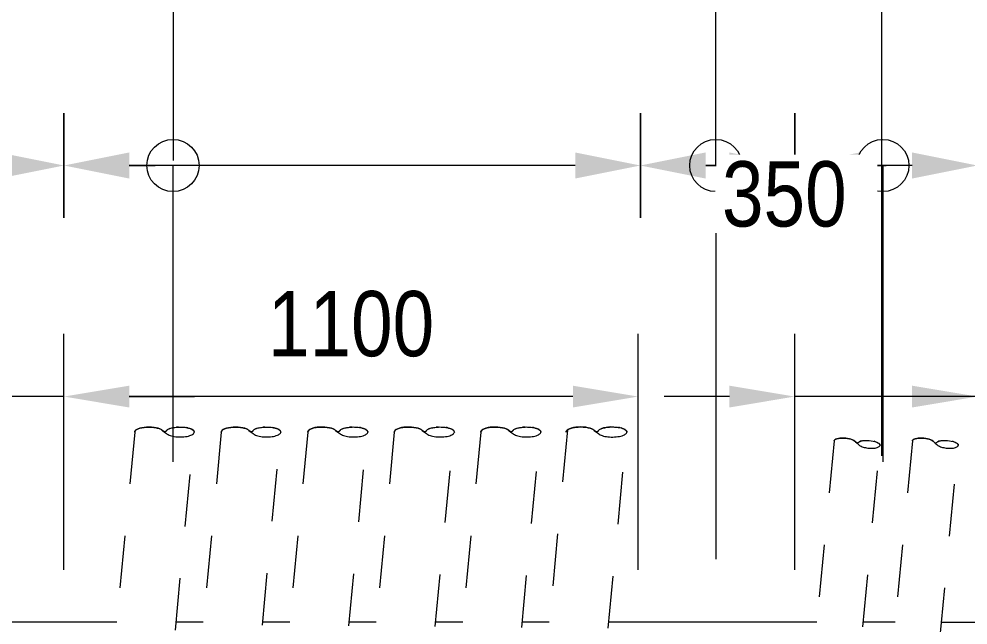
# Model space of a CAD drawing. Header units: metres. Extents: x 1652 to 1749, y -583 to 22.
# Drawn here: x 1686.859 to 1688.677, y -580.724 to -579.564 of the extents above; entities that cross this region are included whole.
import ezdxf

# ---------------------------------------------------------------- set-up
doc = ezdxf.new("R2010")
doc.units = ezdxf.units.M
doc.linetypes.add('JacobsDash', pattern=[0.0045, 0.003, -0.0015])
doc.layers.get('Defpoints').update_dxf_attribs({"color": 41})
for name, color, linetype, lineweight in [('BRIDGE-ABUTMENT-CONC', 7, 'Continuous', 50), ('D-BDGE-LINE', 7, 'Continuous', 9), ('D-ENHA-GEN-LINE', 7, 'Continuous', 9), ('D-ENHA-TEXT', 7, 'Continuous', 9), ('D-ENHA-TEXT-DIMS', 7, 'Continuous', 9)]:
    doc.layers.add(name, color=color, linetype=linetype, lineweight=lineweight)
doc.layers.add('D-BDGE-Conduits', color=1, linetype='Continuous', lineweight=9, true_color=0xff0000)
doc.styles.add('Arial Narrow', font='ARIALN.TTF', dxfattribs={"height": 0.125})
doc.dimstyles.new('Dimension_Standard_O__mm_', dxfattribs={"dimscale": 0.3048, "dimtxt": 0.127929, "dimasz": 0.410105, "dimexe": 0.393701, "dimexo": 0.246063, "dimgap": 0.246063, "dimtad": 1, "dimdec": 0, "dimlfac": 1000, "dimzin": 0, "dimdsep": 46, "dimtxsty": 'Arial Narrow', "dimsah": 1, "dimcen": 0.09, "dimaunit": 1, "dimadec": 4, "dimazin": 0, "dimtfac": 1, "dimtdec": 4, "dimtix": 1, "dimtmove": 2, "dimatfit": 3, "dimfxl": 1, "dimtvp": 1, "dimtfill": 1, "dimtolj": 1, "dimtzin": 0, "dimlwd": 18, "dimlwe": 18, "dimarcsym": 2})
doc.dimstyles.new('Dimension_Standard_O__mm__1', dxfattribs={"dimscale": 0.3048, "dimtxt": 0.127929, "dimasz": 0.410105, "dimexe": 0.393701, "dimexo": 0.246063, "dimgap": 0.246063, "dimtad": 1, "dimdec": 0, "dimlfac": 1000, "dimzin": 0, "dimdsep": 46, "dimtxsty": 'Arial Narrow', "dimsah": 1, "dimcen": 0.09, "dimaunit": 1, "dimadec": 4, "dimazin": 0, "dimtfac": 1, "dimtdec": 4, "dimtix": 1, "dimtmove": 0, "dimatfit": 3, "dimfxl": 1, "dimtvp": 1, "dimtfill": 1, "dimtolj": 1, "dimtzin": 0, "dimlwd": 18, "dimlwe": 18, "dimarcsym": 2})
doc.dimstyles.new('Dimension_Standard_O__mm__2', dxfattribs={"dimscale": 0.3048, "dimtxt": 0.127929, "dimasz": 0.410105, "dimexe": 0.393701, "dimexo": 0.246063, "dimgap": 0.246063, "dimtad": 1, "dimdec": 0, "dimlfac": 1000, "dimzin": 0, "dimdsep": 46, "dimtxsty": 'Arial Narrow', "dimsah": 1, "dimcen": 0.09, "dimaunit": 1, "dimadec": 4, "dimazin": 0, "dimtfac": 1, "dimtdec": 4, "dimtix": 1, "dimtmove": 1, "dimatfit": 3, "dimfxl": 1, "dimtvp": 1, "dimtfill": 1, "dimtolj": 1, "dimtzin": 0, "dimlwd": 18, "dimlwe": 18, "dimarcsym": 2})

# ---------------------------------------------------------------- blocks, each defined once
blk = doc.blocks.new('SC_DET_BREAK LINE - Pipe Break-6359200-DRG-1075 - ABUTMENT A REINFORCEMENT PLAN')
at = {"layer": 'D-BDGE-LINE', "color": 143, "lineweight": 13, "true_color": 0x78aac8}
for p, q in [((0.0529, 0.003), (0.057, 0)), ((0.057, 0), (0.0529, 0.003)), ((0.057, 0), (0.0611, 0.003)), ((0.057, 0), (0.0611, 0.003)), ((0.057, 0), (0.0611, -0.003)), ((0.057, 0), (0.0611, -0.003))]:
    blk.add_line(p, q, dxfattribs=at)
blk.add_ellipse((0.0271, 0), major_axis=(-0.0271, 0), ratio=0.349427, start_param=3.462974, end_param=6.283185, dxfattribs=at)
for points, knots in [([(0, 0), (0, 0.0006), (0.0003, 0.0017), (0.0015, 0.0033), (0.0036, 0.0048), (0.0064, 0.0062), (0.0098, 0.0074), (0.0151, 0.0086), (0.0258, 0.0099), (0.039, 0.009), (0.0488, 0.006), (0.0519, 0.0041), (0.0529, 0.003)], [0, 0, 0, 0, 0.0625, 0.125, 0.1875, 0.25, 0.3125, 0.375, 0.5, 0.75, 0.875, 1, 1, 1, 1]), ([(0.0611, 0.003), (0.0616, 0.0035), (0.0629, 0.0045), (0.0655, 0.006), (0.0688, 0.0072), (0.074, 0.0085), (0.0815, 0.0095), (0.0913, 0.0096), (0.102, 0.0083), (0.1096, 0.0056), (0.1133, 0.0025), (0.114, 0.0008), (0.114, 0)], [0, 0, 0, 0, 0.0625, 0.125, 0.1875, 0.25, 0.375, 0.5, 0.625, 0.8125, 0.90625, 1, 1, 1, 1]), ([(0.0611, -0.003), (0.0618, -0.0037), (0.0636, -0.0051), (0.0676, -0.0068), (0.0726, -0.0082), (0.0804, -0.0094), (0.0913, -0.0097), (0.1034, -0.008), (0.1105, -0.005), (0.1135, -0.0022), (0.114, -0.0007), (0.114, 0)], [0, 0, 0, 0, 0.0416667, 0.0833333, 0.125, 0.1666667, 0.25, 0.3333333, 0.4166667, 0.4583333, 0.5, 0.5, 0.5, 0.5])]:
    blk.add_open_spline(points, degree=3, knots=knots, dxfattribs=at)
for points in [[(0.0634, 0.0048), (0.0625, 0.0042), (0.0617, 0.0036), (0.0611, 0.003)], [(0.067, 0.0065), (0.066, 0.0061), (0.0652, 0.0057), (0.0644, 0.0053)], [(0.0728, 0.0081), (0.0711, 0.0078), (0.0696, 0.0074), (0.0682, 0.0069)], [(0.0836, 0.0094), (0.0823, 0.0094), (0.081, 0.0093), (0.0797, 0.0092)], [(0.1018, 0.0079), (0.1007, 0.0082), (0.0996, 0.0084), (0.0984, 0.0086)], [(0.1075, 0.0062), (0.1063, 0.0067), (0.1049, 0.0071), (0.1034, 0.0075)], [(0.1107, 0.0045), (0.1098, 0.0051), (0.1087, 0.0057), (0.1075, 0.0062)], [(0.1129, 0.0026), (0.1125, 0.0031), (0.1121, 0.0035), (0.1115, 0.0039)], [(0.114, 0), (0.114, 0.0007), (0.1138, 0.0013), (0.1134, 0.002)]]:
    blk.add_open_spline(points, degree=3, dxfattribs=at)
blk = doc.blocks.new('SC_DET_BREAK LINE - Pipe Break-7474449-DRG-1075 - ABUTMENT A REINFORCEMENT PLAN')
at = {"layer": 'D-BDGE-LINE', "color": 143, "lineweight": 13, "true_color": 0x78aac8}
for p, q in [((0.0534, 0.003), (0.0575, 0)), ((0.0575, 0), (0.0534, 0.003)), ((0.0575, 0), (0.0616, 0.003)), ((0.0575, 0), (0.0616, 0.003)), ((0.0575, 0), (0.0616, -0.003)), ((0.0575, 0), (0.0616, -0.003))]:
    blk.add_line(p, q, dxfattribs=at)
blk.add_ellipse((0.0274, 0), major_axis=(-0.0274, 0), ratio=0.349427, start_param=3.462974, end_param=6.283185, dxfattribs=at)
for points, knots in [([(0, 0), (0, 0.0006), (0.0003, 0.0017), (0.0016, 0.0033), (0.0036, 0.0049), (0.0064, 0.0062), (0.0099, 0.0074), (0.0152, 0.0087), (0.026, 0.01), (0.0394, 0.0091), (0.0492, 0.0061), (0.0523, 0.0041), (0.0534, 0.003)], [0, 0, 0, 0, 0.0625, 0.125, 0.1875, 0.25, 0.3125, 0.375, 0.5, 0.75, 0.875, 1, 1, 1, 1]), ([(0.0616, 0.003), (0.0622, 0.0036), (0.0634, 0.0046), (0.0661, 0.006), (0.0695, 0.0072), (0.0747, 0.0086), (0.0823, 0.0096), (0.0921, 0.0097), (0.1029, 0.0083), (0.1106, 0.0057), (0.1144, 0.0025), (0.115, 0.0008), (0.115, 0)], [0, 0, 0, 0, 0.0625, 0.125, 0.1875, 0.25, 0.375, 0.5, 0.625, 0.8125, 0.90625, 1, 1, 1, 1]), ([(0.0616, -0.003), (0.0623, -0.0037), (0.0641, -0.0051), (0.0682, -0.0069), (0.0733, -0.0083), (0.0812, -0.0095), (0.0922, -0.0098), (0.1044, -0.008), (0.1115, -0.0051), (0.1145, -0.0023), (0.115, -0.0008), (0.115, 0)], [0, 0, 0, 0, 0.0416667, 0.0833333, 0.125, 0.1666667, 0.25, 0.3333333, 0.4166667, 0.4583333, 0.5, 0.5, 0.5, 0.5])]:
    blk.add_open_spline(points, degree=3, knots=knots, dxfattribs=at)
for points in [[(0.064, 0.0049), (0.0631, 0.0043), (0.0623, 0.0037), (0.0616, 0.003)], [(0.0676, 0.0065), (0.0666, 0.0062), (0.0658, 0.0058), (0.065, 0.0054)], [(0.0734, 0.0082), (0.0718, 0.0078), (0.0703, 0.0074), (0.0689, 0.007)], [(0.0844, 0.0095), (0.083, 0.0095), (0.0817, 0.0094), (0.0804, 0.0092)], [(0.1028, 0.008), (0.1017, 0.0082), (0.1005, 0.0085), (0.0993, 0.0087)], [(0.1085, 0.0062), (0.1072, 0.0067), (0.1059, 0.0072), (0.1044, 0.0076)], [(0.1117, 0.0046), (0.1108, 0.0052), (0.1097, 0.0057), (0.1085, 0.0062)], [(0.114, 0.0026), (0.1136, 0.0031), (0.1131, 0.0035), (0.1126, 0.004)], [(0.115, 0), (0.115, 0.0007), (0.1148, 0.0013), (0.1144, 0.002)]]:
    blk.add_open_spline(points, degree=3, dxfattribs=at)
blk = doc.blocks.new('SC_DET_BREAK LINE - Pipe Break-7474595-DRG-1075 - ABUTMENT A REINFORCEMENT PLAN')
at = {"layer": 'D-BDGE-LINE', "color": 143, "lineweight": 13, "true_color": 0x78aac8}
for p, q in [((0.054, 0.0031), (0.0581, 0)), ((0.0581, 0), (0.054, 0.0031)), ((0.0581, 0), (0.0623, 0.0031)), ((0.0581, 0), (0.0623, 0.0031)), ((0.0581, 0), (0.0623, -0.0031)), ((0.0581, 0), (0.0623, -0.0031))]:
    blk.add_line(p, q, dxfattribs=at)
blk.add_ellipse((0.0277, 0), major_axis=(-0.0277, 0), ratio=0.349427, start_param=3.462974, end_param=6.283185, dxfattribs=at)
for points, knots in [([(0, 0), (0, 0.0006), (0.0003, 0.0017), (0.0016, 0.0034), (0.0037, 0.0049), (0.0065, 0.0063), (0.01, 0.0075), (0.0154, 0.0088), (0.0263, 0.0101), (0.0398, 0.0092), (0.0498, 0.0062), (0.0529, 0.0041), (0.054, 0.0031)], [0, 0, 0, 0, 0.0625, 0.125, 0.1875, 0.25, 0.3125, 0.375, 0.5, 0.75, 0.875, 1, 1, 1, 1]), ([(0.0623, 0.0031), (0.0628, 0.0036), (0.0641, 0.0046), (0.0669, 0.0061), (0.0702, 0.0073), (0.0755, 0.0087), (0.0832, 0.0097), (0.0931, 0.0098), (0.104, 0.0084), (0.1118, 0.0057), (0.1156, 0.0026), (0.1163, 0.0009), (0.1163, 0)], [0, 0, 0, 0, 0.0625, 0.125, 0.1875, 0.25, 0.375, 0.5, 0.625, 0.8125, 0.90625, 1, 1, 1, 1]), ([(0.0623, -0.0031), (0.063, -0.0038), (0.0649, -0.0052), (0.069, -0.007), (0.0741, -0.0084), (0.0821, -0.0096), (0.0932, -0.0099), (0.1055, -0.0081), (0.1128, -0.0051), (0.1158, -0.0023), (0.1163, -0.0008), (0.1163, 0)], [0, 0, 0, 0, 0.0416667, 0.0833333, 0.125, 0.1666667, 0.25, 0.3333333, 0.4166667, 0.4583333, 0.5, 0.5, 0.5, 0.5])]:
    blk.add_open_spline(points, degree=3, knots=knots, dxfattribs=at)
for points in [[(0.0647, 0.0049), (0.0638, 0.0043), (0.063, 0.0037), (0.0623, 0.0031)], [(0.0683, 0.0066), (0.0674, 0.0062), (0.0665, 0.0059), (0.0657, 0.0054)], [(0.0743, 0.0083), (0.0726, 0.0079), (0.0711, 0.0075), (0.0696, 0.0071)], [(0.0795, 0.0091), (0.0777, 0.0089), (0.0759, 0.0086), (0.0743, 0.0083)], [(0.0853, 0.0096), (0.084, 0.0096), (0.0826, 0.0095), (0.0813, 0.0094)], [(0.1039, 0.0081), (0.1028, 0.0083), (0.1016, 0.0086), (0.1004, 0.0088)], [(0.1097, 0.0063), (0.1084, 0.0068), (0.107, 0.0073), (0.1055, 0.0077)], [(0.1129, 0.0046), (0.112, 0.0052), (0.1109, 0.0058), (0.1097, 0.0063)], [(0.1152, 0.0027), (0.1149, 0.0031), (0.1144, 0.0036), (0.1138, 0.004)], [(0.1163, 0), (0.1163, 0.0007), (0.1161, 0.0014), (0.1157, 0.002)]]:
    blk.add_open_spline(points, degree=3, dxfattribs=at)
blk = doc.blocks.new('SC_DET_BREAK LINE - Pipe Break-6492721-DRG-1075 - ABUTMENT A REINFORCEMENT PLAN')
at = {"layer": 'D-BDGE-LINE', "color": 143, "lineweight": 13, "true_color": 0x78aac8}
for p, q in [((0.041, 0.0023), (0.0441, 0)), ((0.0441, 0), (0.041, 0.0023)), ((0.0441, 0), (0.0473, 0.0023)), ((0.0441, 0), (0.0473, 0.0023)), ((0.0441, 0), (0.0473, -0.0023)), ((0.0441, 0), (0.0473, -0.0023))]:
    blk.add_line(p, q, dxfattribs=at)
for major_axis, start_param, end_param in [((-0.021, 0), 5.578132, 6.283185), ((0.021, 0), 1.731487, 2.436519), ((0.021, 0), 1.026434, 1.714149), ((0.021, 0), 0.321381, 1.026384)]:
    blk.add_ellipse((0.021, 0), major_axis=major_axis, ratio=0.349427, start_param=start_param, end_param=end_param, dxfattribs=at)
for points, knots in [([(0, 0), (0, 0.0004), (0.0002, 0.0013), (0.0012, 0.0026), (0.0028, 0.0037), (0.0049, 0.0048), (0.0076, 0.0057), (0.0117, 0.0067), (0.02, 0.0077), (0.0303, 0.007), (0.0378, 0.0047), (0.0402, 0.0031), (0.041, 0.0023)], [0, 0, 0, 0, 0.0625, 0.125, 0.1875, 0.25, 0.3125, 0.375, 0.5, 0.75, 0.875, 1, 1, 1, 1]), ([(0.0473, 0.0023), (0.0477, 0.0027), (0.0487, 0.0035), (0.0508, 0.0046), (0.0533, 0.0056), (0.0573, 0.0066), (0.0655, 0.0077), (0.0772, 0.007), (0.0849, 0.0044), (0.0878, 0.0019), (0.0883, 0.0007), (0.0883, 0)], [0, 0, 0, 0, 0.0625, 0.125, 0.1875, 0.25, 0.375, 0.625, 0.8125, 0.90625, 1, 1, 1, 1]), ([(0.0473, -0.0023), (0.0479, -0.0029), (0.0492, -0.0039), (0.0524, -0.0053), (0.0563, -0.0064), (0.0623, -0.0073), (0.0708, -0.0075), (0.0801, -0.0062), (0.0856, -0.0039), (0.0879, -0.0017), (0.0883, -0.0006), (0.0883, 0)], [0, 0, 0, 0, 0.0416667, 0.0833333, 0.125, 0.1666667, 0.25, 0.3333333, 0.4166667, 0.4583333, 0.5, 0.5, 0.5, 0.5])]:
    blk.add_open_spline(points, degree=3, knots=knots, dxfattribs=at)
for points in [[(0.0492, 0.0037), (0.0484, 0.0033), (0.0478, 0.0028), (0.0473, 0.0023)], [(0.0519, 0.005), (0.0511, 0.0047), (0.0505, 0.0044), (0.0499, 0.0041)], [(0.0789, 0.0061), (0.078, 0.0063), (0.0772, 0.0065), (0.0762, 0.0067)], [(0.0858, 0.0035), (0.0851, 0.004), (0.0842, 0.0044), (0.0833, 0.0048)], [(0.0875, 0.002), (0.0872, 0.0024), (0.0868, 0.0027), (0.0864, 0.003)], [(0.0883, 0), (0.0883, 0.0005), (0.0881, 0.001), (0.0878, 0.0015)]]:
    blk.add_open_spline(points, degree=3, dxfattribs=at)
blk = doc.blocks.new('T2DExtentArrowReinf_v1 - Extent-7480309-DRG-1075 - ABUTMENT A REINFORCEMENT PLAN')
at = {"layer": 'D-BDGE-LINE'}
for p, q in [((0.1812, 0), (0.1812, 0.5676)), ((0, -0.01), (0, 0.0818)), ((0.35, 0.0763), (0.35, 0)), ((0.125, 0), (0.225, 0))]:
    blk.add_line(p, q, dxfattribs=at)
blk = doc.blocks.new('T2DExtentArrowReinf_v1 - Extent-6944510-DRG-1075 - ABUTMENT A REINFORCEMENT PLAN')
at = {"layer": 'D-BDGE-LINE'}
for p, q in [((0.8956, 0), (0.8956, 0.5676)), ((0, -0.01), (0, 0.0818)), ((1.1044, 0.0763), (1.1044, 0)), ((0.125, 0), (0.9794, 0))]:
    blk.add_line(p, q, dxfattribs=at)
blk = doc.blocks.new('T2DExtentArrowReinf_v1 - Extent-6944607-DRG-1075 - ABUTMENT A REINFORCEMENT PLAN')
at = {"layer": 'D-BDGE-LINE'}
for p, q in [((0.1454, 0), (0.1454, 0.5676)), ((0, -0.01), (0, 0.0818)), ((0.3, 0.0763), (0.3, 0)), ((0.125, 0), (0.175, 0))]:
    blk.add_line(p, q, dxfattribs=at)
blk = doc.blocks.new('SC_DET_BREAK LINE - Pipe Break-V2-DRG-1075 - ABUTMENT A REINFORCEMENT PLAN')
at = {"layer": 'D-BDGE-LINE', "color": 143, "lineweight": 13, "true_color": 0x78aac8}
for p, q in [((0.041, 0.0023), (0.0441, 0)), ((0.0441, 0), (0.041, 0.0023)), ((0.0441, 0), (0.0473, 0.0023)), ((0.0441, 0), (0.0473, 0.0023)), ((0.0441, 0), (0.0473, -0.0023)), ((0.0441, 0), (0.0473, -0.0023))]:
    blk.add_line(p, q, dxfattribs=at)
for major_axis, start_param, end_param in [((-0.021, 0), 5.578132, 6.283185), ((0.021, 0), 1.731487, 2.436519), ((0.021, 0), 1.026434, 1.731449), ((0.021, 0), 0.321381, 1.026384)]:
    blk.add_ellipse((0.021, 0), major_axis=major_axis, ratio=0.349427, start_param=start_param, end_param=end_param, dxfattribs=at)
for points, knots in [([(0, 0), (0, 0.0004), (0.0002, 0.0013), (0.0012, 0.0026), (0.0028, 0.0037), (0.0049, 0.0048), (0.0076, 0.0057), (0.0117, 0.0067), (0.02, 0.0077), (0.0303, 0.007), (0.0378, 0.0047), (0.0402, 0.0031), (0.041, 0.0023)], [0, 0, 0, 0, 0.0625, 0.125, 0.1875, 0.25, 0.3125, 0.375, 0.5, 0.75, 0.875, 1, 1, 1, 1]), ([(0.0473, 0.0023), (0.0477, 0.0027), (0.0487, 0.0035), (0.0508, 0.0046), (0.0533, 0.0056), (0.0573, 0.0066), (0.0655, 0.0077), (0.0772, 0.007), (0.0849, 0.0044), (0.0878, 0.0019), (0.0883, 0.0007), (0.0883, 0)], [0, 0, 0, 0, 0.0625, 0.125, 0.1875, 0.25, 0.375, 0.625, 0.8125, 0.90625, 1, 1, 1, 1]), ([(0.0473, -0.0023), (0.0479, -0.0029), (0.0492, -0.0039), (0.0524, -0.0053), (0.0563, -0.0064), (0.0623, -0.0073), (0.0708, -0.0075), (0.0801, -0.0062), (0.0856, -0.0039), (0.0879, -0.0017), (0.0883, -0.0006), (0.0883, 0)], [0, 0, 0, 0, 0.0416667, 0.0833333, 0.125, 0.1666667, 0.25, 0.3333333, 0.4166667, 0.4583333, 0.5, 0.5, 0.5, 0.5])]:
    blk.add_open_spline(points, degree=3, knots=knots, dxfattribs=at)
for points in [[(0.0492, 0.0037), (0.0484, 0.0033), (0.0478, 0.0028), (0.0473, 0.0023)], [(0.0519, 0.005), (0.0511, 0.0047), (0.0505, 0.0044), (0.0499, 0.0041)], [(0.0789, 0.0061), (0.078, 0.0063), (0.0772, 0.0065), (0.0762, 0.0067)], [(0.0858, 0.0035), (0.0851, 0.004), (0.0842, 0.0044), (0.0833, 0.0048)], [(0.0875, 0.002), (0.0872, 0.0024), (0.0868, 0.0027), (0.0864, 0.003)], [(0.0883, 0), (0.0883, 0.0005), (0.0881, 0.001), (0.0878, 0.0015)]]:
    blk.add_open_spline(points, degree=3, dxfattribs=at)
blk = doc.blocks.new('T2DExtentArrowReinf_v1 - Extent-7487147-DRG-1075 - ABUTMENT A REINFORCEMENT PLAN')
at = {"layer": 'D-BDGE-LINE'}
for p, q in [((0.1512, 0), (0.1512, 0.7541)), ((0, -0.01), (0, 0.0818)), ((0.2956, 0.0763), (0.2956, 0)), ((0.125, 0), (0.1706, 0))]:
    blk.add_line(p, q, dxfattribs=at)
blk = doc.blocks.new('DIMBLOCK6-DRG-1075 - ABUTMENT A REINFORCEMENT PLAN')
at = {"layer": 'D-ENHA-TEXT-DIMS', "color": 0, "lineweight": 18, "transparency": 16777216}
for p, q in [((1686.9453, -580.6189), (1686.9453, -580.1668)), ((1688.0453, -580.6189), (1688.0453, -580.1668)), ((1687.9203, -580.2868), (1687.0703, -580.2868))]:
    blk.add_line(p, q, dxfattribs=at)
at = {"layer": 'D-ENHA-TEXT-DIMS', "color": 0, "transparency": 16777216}
for points in [[(1687.0703, -580.266), (1687.0703, -580.3077), (1686.9453, -580.2868)], [(1687.9203, -580.266), (1687.9203, -580.3077), (1688.0453, -580.2868)]]:
    blk.add_solid(points, dxfattribs=at)
at = {"layer": 'Defpoints', "color": 0, "transparency": 16777216}
for p in [(1686.9453, -580.2868), (1686.9453, -580.6939), (1688.0453, -580.6939)]:
    blk.add_point(p, dxfattribs=at)
at = {"layer": 'D-ENHA-TEXT-DIMS', "color": 0, "lineweight": 18, "transparency": 16777216, "insert": (1687.4953, -580.148), "char_height": 0.125, "width": 0.380132, "attachment_point": 5, "style": 'Arial Narrow', "bg_fill": 3, "box_fill_scale": 1.1, "bg_fill_color": 256, "bg_fill_true_color": 13158600, "bg_fill_transparency": 0}
blk.add_mtext('\\A1;1100', dxfattribs=at)
blk = doc.blocks.new('DIMBLOCK7-DRG-1075 - ABUTMENT A REINFORCEMENT PLAN')
at = {"layer": 'D-ENHA-TEXT-DIMS', "color": 0, "lineweight": 18, "transparency": 16777216}
for p, q in [((1686.6453, -580.6189), (1686.6453, -580.1668)), ((1686.9453, -580.6189), (1686.9453, -580.1668)), ((1686.5203, -580.2868), (1686.3953, -580.2868)), ((1686.9453, -580.2868), (1686.6453, -580.2868)), ((1687.0703, -580.2868), (1687.1953, -580.2868))]:
    blk.add_line(p, q, dxfattribs=at)
at = {"layer": 'D-ENHA-TEXT-DIMS', "color": 0, "transparency": 16777216}
for points in [[(1686.5203, -580.266), (1686.5203, -580.3077), (1686.6453, -580.2868)], [(1687.0703, -580.266), (1687.0703, -580.3077), (1686.9453, -580.2868)]]:
    blk.add_solid(points, dxfattribs=at)
at = {"layer": 'Defpoints', "color": 0, "transparency": 16777216}
for p in [(1686.6453, -580.2868), (1686.6453, -580.6939), (1686.9453, -580.6939)]:
    blk.add_point(p, dxfattribs=at)
at = {"layer": 'D-ENHA-TEXT-DIMS', "color": 0, "lineweight": 18, "transparency": 16777216, "insert": (1686.335, -580.0906), "char_height": 0.125, "width": 0.285099, "attachment_point": 1, "line_spacing_factor": 0.974696, "style": 'Arial Narrow', "bg_fill": 3, "box_fill_scale": 1.1, "bg_fill_color": 256, "bg_fill_true_color": 13158600, "bg_fill_transparency": 0}
blk.add_mtext('\\A1;300', dxfattribs=at)
blk = doc.blocks.new('DIMBLOCK8-DRG-1075 - ABUTMENT A REINFORCEMENT PLAN')
at = {"layer": 'D-ENHA-TEXT-DIMS', "color": 0, "lineweight": 18, "transparency": 16777216}
for p, q in [((1688.6953, -580.6189), (1688.6953, -580.1668)), ((1689.1953, -580.6189), (1689.1953, -580.1668)), ((1688.5703, -580.2868), (1688.4453, -580.2868)), ((1689.1953, -580.2868), (1688.6953, -580.2868)), ((1689.3203, -580.2868), (1689.4453, -580.2868))]:
    blk.add_line(p, q, dxfattribs=at)
at = {"layer": 'D-ENHA-TEXT-DIMS', "color": 0, "transparency": 16777216}
for points in [[(1688.5703, -580.266), (1688.5703, -580.3077), (1688.6953, -580.2868)], [(1689.3203, -580.266), (1689.3203, -580.3077), (1689.1953, -580.2868)]]:
    blk.add_solid(points, dxfattribs=at)
at = {"layer": 'Defpoints', "color": 0, "transparency": 16777216}
for p in [(1688.6953, -580.2868), (1688.6953, -580.6939), (1689.1953, -580.6939)]:
    blk.add_point(p, dxfattribs=at)
at = {"layer": 'D-ENHA-TEXT-DIMS', "color": 0, "lineweight": 18, "transparency": 16777216, "insert": (1688.7662, -580.0906), "char_height": 0.125, "width": 0.285099, "attachment_point": 1, "line_spacing_factor": 0.974696, "style": 'Arial Narrow', "bg_fill": 3, "box_fill_scale": 1.1, "bg_fill_color": 256, "bg_fill_true_color": 13158600, "bg_fill_transparency": 0}
blk.add_mtext('\\A1;500', dxfattribs=at)
blk = doc.blocks.new('DIMBLOCK9-DRG-1075 - ABUTMENT A REINFORCEMENT PLAN')
at = {"layer": 'D-ENHA-TEXT-DIMS', "color": 0, "lineweight": 18, "transparency": 16777216}
for p, q in [((1688.3453, -580.6189), (1688.3453, -580.1668)), ((1688.6953, -580.6189), (1688.6953, -580.1668)), ((1688.2203, -580.2868), (1688.0953, -580.2868)), ((1688.6953, -580.2868), (1688.3453, -580.2868)), ((1688.8203, -580.2868), (1688.9453, -580.2868))]:
    blk.add_line(p, q, dxfattribs=at)
at = {"layer": 'D-ENHA-TEXT-DIMS', "color": 0, "transparency": 16777216}
for points in [[(1688.2203, -580.266), (1688.2203, -580.3077), (1688.3453, -580.2868)], [(1688.8203, -580.266), (1688.8203, -580.3077), (1688.6953, -580.2868)]]:
    blk.add_solid(points, dxfattribs=at)
at = {"layer": 'Defpoints', "color": 0, "transparency": 16777216}
for p in [(1688.3453, -580.2868), (1688.3453, -580.6939), (1688.6953, -580.6939)]:
    blk.add_point(p, dxfattribs=at)
at = {"layer": 'D-ENHA-TEXT-DIMS', "color": 0, "lineweight": 18, "transparency": 16777216, "insert": (1688.2059, -579.8361), "char_height": 0.125, "width": 0.285099, "attachment_point": 1, "line_spacing_factor": 0.974696, "style": 'Arial Narrow', "bg_fill": 3, "box_fill_scale": 1.1, "bg_fill_color": 256, "bg_fill_true_color": 13158600, "bg_fill_transparency": 0}
blk.add_mtext('\\A1;350', dxfattribs=at)

msp = doc.modelspace()

# ---------------------------------------------------------------- hatches: boundary and pattern name
at = {"layer": 'D-ENHA-GEN-LINE', "lineweight": 5}
for points in [[(1686.8203, -579.8692), (1686.9453, -579.8442), (1686.8203, -579.8192)], [(1687.0703, -579.8692), (1687.0703, -579.8192), (1686.9453, -579.8442), (1687.0632, -579.8678)], [(1687.9247, -579.8692), (1688.0497, -579.8442), (1687.9247, -579.8192)], [(1688.1747, -579.8692), (1688.1747, -579.8192), (1688.0497, -579.8442)], [(1688.2203, -579.8692), (1688.3453, -579.8442), (1688.2203, -579.8192)], [(1688.4703, -579.8692), (1688.4703, -579.8192), (1688.3453, -579.8442)], [(1688.5703, -579.8692), (1688.6953, -579.8442), (1688.5703, -579.8192)]]:
    msp.add_hatch(color=256, dxfattribs=at).paths.add_polyline_path(points)

# ---------------------------------------------------------------- linework, layer by layer
at = {"layer": 'BRIDGE-ABUTMENT-CONC', "lineweight": 13}
for p, q in [((1676.3784, -580.7161), (1687.0463, -580.7183)), ((1687.1602, -580.7183), (1687.212, -580.7184)), ((1687.3259, -580.7184), (1687.3778, -580.7184)), ((1687.4917, -580.7184), (1687.5435, -580.7184)), ((1687.6574, -580.7185), (1687.7093, -580.7185)), ((1687.8231, -580.7185), (1687.875, -580.7185)), ((1687.9889, -580.7185), (1688.3878, -580.7186)), ((1688.4764, -580.7186), (1688.5378, -580.7186)), ((1688.6264, -580.7187), (1689.7451, -580.7189))]:
    msp.add_line(p, q, dxfattribs=at)
at = {"layer": 'D-BDGE-Conduits', "color": 143, "linetype": 'JacobsDash', "true_color": 0x78aac8}
for p, q in [((1687.0809, -580.3547), (1686.9141, -582.1059)), ((1687.1587, -580.7345), (1687.1949, -580.3547)), ((1687.1927, -582.1182), (1687.3606, -580.3547)), ((1687.2467, -580.3547), (1687.2106, -580.7333)), ((1687.4124, -580.3547), (1687.2453, -582.1089)), ((1687.3583, -582.1197), (1687.5261, -580.3574)), ((1687.5782, -580.3547), (1687.4112, -582.1077)), ((1687.5239, -582.1211), (1687.6919, -580.3574)), ((1687.7439, -580.3547), (1687.5765, -582.1119)), ((1687.6895, -582.1226), (1687.8576, -580.3574)), ((1687.9101, -580.3506), (1687.7425, -582.1097)), ((1687.8551, -582.1241), (1688.0236, -580.3547)), ((1688.4208, -580.3719), (1688.2549, -582.1131)), ((1688.5708, -580.3719), (1688.5364, -580.7334)), ((1688.3428, -582.1215), (1688.5087, -580.3803)), ((1688.6232, -580.753), (1688.6587, -580.3803))]:
    msp.add_line(p, q, dxfattribs=at)
at = {"layer": 'D-ENHA-GEN-LINE'}
for p, q in [((1686.9453, -579.9442), (1686.9453, -579.7442)), ((1686.9453, -579.7442), (1686.9453, -579.9442)), ((1688.0497, -579.7442), (1688.0497, -579.9442)), ((1688.0497, -579.9442), (1688.0497, -579.7442)), ((1688.3453, -579.9442), (1688.3453, -579.7442)), ((1688.3453, -579.7442), (1688.3453, -579.9442)), ((1687.0703, -579.8442), (1687.1203, -579.8442)), ((1687.9247, -579.8442), (1687.8747, -579.8442)), ((1688.2203, -579.8442), (1688.1747, -579.8442)), ((1688.1747, -579.8442), (1688.2247, -579.8442)), ((1688.4703, -579.8442), (1688.5203, -579.8442)), ((1688.5703, -579.8442), (1688.5203, -579.8442))]:
    msp.add_line(p, q, dxfattribs=at)
for centre in [(1687.1541, -579.8442), (1688.1941, -579.8442), (1688.5141, -579.8442)]:
    msp.add_circle(centre, 0.05, dxfattribs=at)
at = {"layer": 'D-ENHA-TEXT'}
msp.add_line((1687.1551, -579.8347), (1687.1551, -578.3839), dxfattribs=at)

# ---------------------------------------------------------------- block references
at = {"layer": 'D-BDGE-LINE', "rotation": 180}
for name, p in [('T2DExtentArrowReinf_v1 - Extent-6944607-DRG-1075 - ABUTMENT A REINFORCEMENT PLAN', (1686.9453, -579.8442)), ('T2DExtentArrowReinf_v1 - Extent-6944510-DRG-1075 - ABUTMENT A REINFORCEMENT PLAN', (1688.0497, -579.8442)), ('T2DExtentArrowReinf_v1 - Extent-7487147-DRG-1075 - ABUTMENT A REINFORCEMENT PLAN', (1688.3453, -579.8442)), ('T2DExtentArrowReinf_v1 - Extent-7480309-DRG-1075 - ABUTMENT A REINFORCEMENT PLAN', (1688.6953, -579.8442))]:
    msp.add_blockref(name, p, dxfattribs=at)
at = {"layer": 'D-BDGE-LINE', "color": 143, "true_color": 0x78aac8}
for name, p in [('SC_DET_BREAK LINE - Pipe Break-6359200-DRG-1075 - ABUTMENT A REINFORCEMENT PLAN', (1687.0809, -580.3547)), ('SC_DET_BREAK LINE - Pipe Break-6359200-DRG-1075 - ABUTMENT A REINFORCEMENT PLAN', (1687.2467, -580.3547)), ('SC_DET_BREAK LINE - Pipe Break-7474449-DRG-1075 - ABUTMENT A REINFORCEMENT PLAN', (1687.4124, -580.3547)), ('SC_DET_BREAK LINE - Pipe Break-7474449-DRG-1075 - ABUTMENT A REINFORCEMENT PLAN', (1687.5782, -580.3547)), ('SC_DET_BREAK LINE - Pipe Break-7474449-DRG-1075 - ABUTMENT A REINFORCEMENT PLAN', (1687.7439, -580.3547)), ('SC_DET_BREAK LINE - Pipe Break-7474595-DRG-1075 - ABUTMENT A REINFORCEMENT PLAN', (1687.9073, -580.3547))]:
    msp.add_blockref(name, p, dxfattribs=at)
at = {"layer": 'D-BDGE-LINE', "color": 143, "true_color": 0x78aac8, "rotation": 354.5587679176215}
for name, p in [('SC_DET_BREAK LINE - Pipe Break-6492721-DRG-1075 - ABUTMENT A REINFORCEMENT PLAN', (1688.4208, -580.3719)), ('SC_DET_BREAK LINE - Pipe Break-V2-DRG-1075 - ABUTMENT A REINFORCEMENT PLAN', (1688.5708, -580.3719))]:
    msp.add_blockref(name, p, dxfattribs=at)

# ---------------------------------------------------------------- next in the draw order: dimensions: what is measured, and where the dimension line sits
at = {"layer": 'D-ENHA-TEXT-DIMS', "lineweight": 18}
dim = msp.add_linear_dim(base=(1686.9453, -580.2868), p1=(1688.0453, -580.6939), p2=(1686.9453, -580.6939), dimstyle='Dimension_Standard_O__mm__1', override={"dimpost": '<>', "dimfxl": 1.1}, dxfattribs=at)
dim.commit()
dim.dimension.update_dxf_attribs({"geometry": 'DIMBLOCK6-DRG-1075 - ABUTMENT A REINFORCEMENT PLAN', "text_midpoint": (1687.4953, -580.148)})
dim = msp.add_linear_dim(base=(1688.6953, -580.2868), p1=(1689.1953, -580.6939), p2=(1688.6953, -580.6939), dimstyle='Dimension_Standard_O__mm_', override={"dimpost": '<>', "dimfxl": 0.5}, dxfattribs=at)
dim.commit()
dim.dimension.update_dxf_attribs({"geometry": 'DIMBLOCK8-DRG-1075 - ABUTMENT A REINFORCEMENT PLAN', "text_midpoint": (1688.9088, -580.174), "dimtype": 160})

# ---------------------------------------------------------------- next in the draw order: dimensions: what is measured, and where the dimension line sits
for base, p1, p2, dimstyle, override, picture, middle in [((1688.3453, -580.2868), (1688.6953, -580.6939), (1688.3453, -580.6939), 'Dimension_Standard_O__mm__2', {"dimpost": '<>', "dimfxl": 0.35}, 'DIMBLOCK9-DRG-1075 - ABUTMENT A REINFORCEMENT PLAN', (1688.3484, -580.0778)), ((1686.6453, -580.2868), (1686.9453, -580.6939), (1686.6453, -580.6939), 'Dimension_Standard_O__mm_', {"dimpost": '<>', "dimfxl": 0.3}, 'DIMBLOCK7-DRG-1075 - ABUTMENT A REINFORCEMENT PLAN', (1686.4776, -580.174))]:
    dim = msp.add_linear_dim(base=base, p1=p1, p2=p2, angle=0, dimstyle=dimstyle, override=override, dxfattribs=at)
    dim.commit()
    dim.dimension.update_dxf_attribs({"geometry": picture, "text_midpoint": middle, "dimtype": 160})

# ---------------------------------------------------------------- next in the draw order: linework, layer by layer
at = {"layer": 'D-ENHA-TEXT'}
for p, q in [((1688.5123, -580.4001), (1688.5123, -576.5388)), ((1688.194, -579.8452), (1688.194, -577.3722))]:
    msp.add_line(p, q, dxfattribs=at)

doc.saveas('drawing.dxf')
